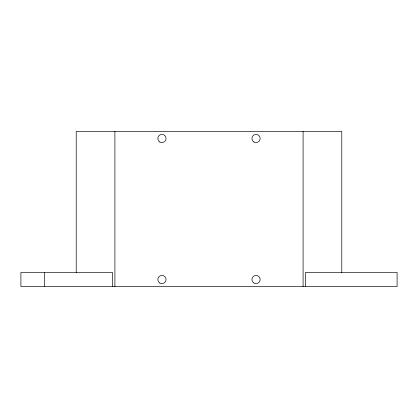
<?xml version="1.0" encoding="UTF-8"?>
<svg xmlns="http://www.w3.org/2000/svg" width="418" height="418" viewBox="0 0 418 418"><rect width="100%" height="100%" fill="white"/><g stroke="black" fill="none" stroke-linecap="round" stroke-linejoin="round"><path stroke-width="0.63" d="M341.783 272.452L341.783 131.445L76.217 131.445L76.217 272.452M305.438 286.555L305.438 272.452L397.1 272.452L397.1 286.555L20.9 286.555L20.9 272.452L112.562 272.452L112.562 286.555M303.097 131.445L303.097 286.555M114.903 131.445L114.903 286.555M44.402 272.452L44.402 286.555M159.864 142.042A4.112 4.112 0 0 0 166.066 138.536A4.112 4.112 0 0 0 159.927 134.915A4.112 4.112 0 0 0 159.864 142.042M253.992 142.057A4.112 4.112 0 0 0 260.163 138.499A4.112 4.112 0 0 0 253.992 134.936A4.112 4.112 0 0 0 253.992 142.057M159.864 283.043A4.112 4.112 0 0 0 166.066 279.543A4.112 4.112 0 0 0 159.927 275.922A4.112 4.112 0 0 0 159.864 283.043M253.992 283.064A4.112 4.112 0 0 0 260.163 279.501A4.112 4.112 0 0 0 253.992 275.943A4.112 4.112 0 0 0 253.992 283.064"/></g></svg>
